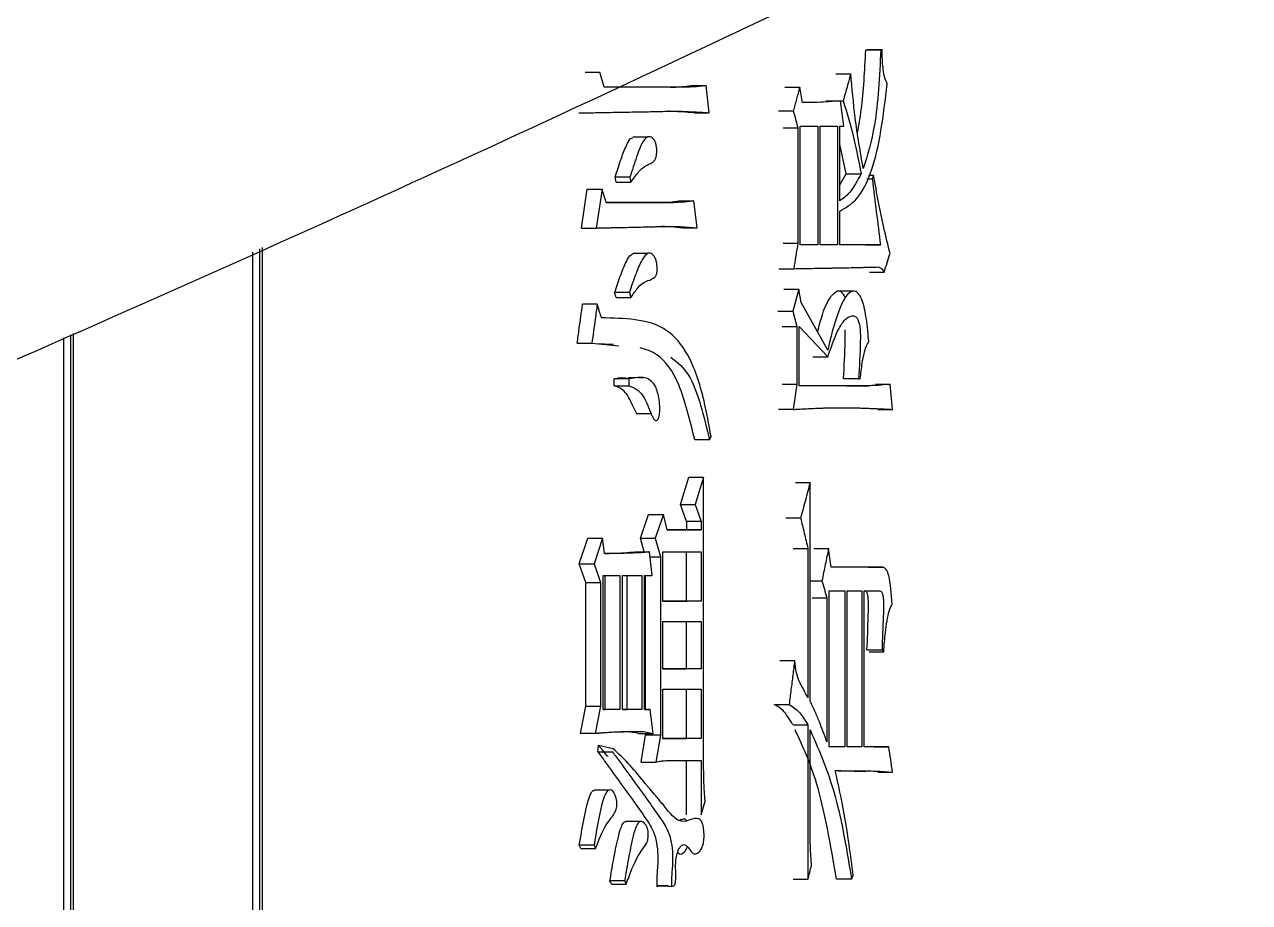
# Model space of a CAD drawing. Header units: millimetres. Extents: x 5659 to 7608, y 3628 to 5007.
# Drawn here: x 6548.05 to 6555.86, y 3850.74 to 3856.34 of the extents above; entities that cross this region are included whole.
import ezdxf

# ---------------------------------------------------------------- set-up
doc = ezdxf.new("R2010")
doc.units = ezdxf.units.MM

msp = doc.modelspace()

# ---------------------------------------------------------------- linework, layer by layer
at = {"color": 7, "linetype": 'Continuous', "lineweight": 25}
for p, q in [((6553.417, 3856.1792), (6553.5103, 3856.1792)), ((6553.5184, 3856.1792), (6553.4251, 3856.1792)), ((6553.5184, 3856.1792), (6553.5103, 3856.1792)), ((6551.624, 3856.0385), (6551.7178, 3856.0385)), ((6551.7449, 3855.9412), (6551.7178, 3856.0385)), ((6553.2244, 3856.0277), (6553.3182, 3856.0277)), ((6552.2623, 3855.9412), (6551.7449, 3855.9412)), ((6552.2623, 3855.9412), (6552.1678, 3855.9412)), ((6552.3012, 3855.952), (6552.3958, 3855.952)), ((6552.4147, 3855.7789), (6552.3958, 3855.952)), ((6552.8984, 3855.9412), (6552.993, 3855.9412)), ((6552.8573, 3855.7898), (6552.952, 3855.7898)), ((6553.1599, 3855.8547), (6553.2539, 3855.8547)), ((6551.5832, 3855.7789), (6551.6769, 3855.7789)), ((6552.32, 3855.7789), (6552.4147, 3855.7789)), ((6552.8867, 3855.6816), (6552.9813, 3855.6816)), ((6552.9813, 3855.6816), (6552.9813, 3854.946)), ((6552.9959, 3854.9352), (6552.9959, 3855.6924)), ((6552.9959, 3855.6924), (6553.1089, 3855.6924)), ((6553.1089, 3855.6924), (6553.1089, 3854.9352)), ((6553.1232, 3854.9352), (6553.1232, 3855.6924)), ((6553.1232, 3855.6924), (6553.2342, 3855.6924)), ((6553.2342, 3855.6924), (6553.2342, 3854.9352)), ((6553.2483, 3855.6924), (6553.2736, 3855.6924)), ((6553.2483, 3855.2165), (6553.2483, 3855.6924)), ((6552.0225, 3855.6235), (6551.9271, 3855.6235)), ((6553.2888, 3855.3896), (6553.2483, 3855.5782)), ((6551.9095, 3855.3679), (6551.8155, 3855.3679)), ((6551.8221, 3855.3354), (6551.8155, 3855.3679)), ((6551.8221, 3855.3354), (6551.9162, 3855.3354)), ((6551.9095, 3855.3679), (6551.9162, 3855.3354)), ((6553.2483, 3855.3183), (6553.2888, 3855.3896)), ((6553.2911, 3855.3896), (6553.3847, 3855.3896)), ((6553.4217, 3855.3571), (6553.456, 3855.3571)), ((6553.4642, 3855.3787), (6553.4329, 3855.3787)), ((6553.4642, 3855.3787), (6553.456, 3855.3571)), ((6551.6002, 3855.0433), (6551.6375, 3855.2921)), ((6551.6375, 3855.2921), (6551.7314, 3855.2921)), ((6551.7314, 3855.2921), (6551.694, 3855.0433)), ((6552.1883, 3855.2056), (6551.7585, 3855.2056)), ((6551.7585, 3855.2056), (6552.0939, 3855.2056)), ((6552.0939, 3855.2056), (6552.1883, 3855.2056)), ((6552.222, 3855.2164), (6552.3166, 3855.2164)), ((6552.3389, 3855.0434), (6552.3166, 3855.2164)), ((6553.2482, 3854.9352), (6553.2483, 3855.1516)), ((6551.6002, 3855.0433), (6551.694, 3855.0433)), ((6552.2443, 3855.0434), (6552.3389, 3855.0434)), ((6552.8867, 3854.946), (6552.9813, 3854.946)), ((6553.1089, 3854.9352), (6552.9959, 3854.9352)), ((6553.1089, 3854.9352), (6553.0145, 3854.9352)), ((6553.2342, 3854.9352), (6553.1232, 3854.9352)), ((6553.2342, 3854.9352), (6553.1401, 3854.9352)), ((6553.5076, 3854.9352), (6553.2482, 3854.9352)), ((6553.4142, 3854.9352), (6553.5076, 3854.9352)), ((6549.501, 3854.8901), (6549.5009, 3843.3073)), ((6549.5466, 3854.9113), (6549.5464, 3843.3073)), ((6549.5651, 3843.2573), (6549.5653, 3854.92)), ((6552.0227, 3854.8802), (6551.9274, 3854.8802)), ((6552.8603, 3854.7838), (6552.9549, 3854.7838)), ((6553.4386, 3854.7622), (6553.5318, 3854.7622)), ((6551.9062, 3854.6323), (6551.8121, 3854.6323)), ((6551.8221, 3854.5998), (6551.8121, 3854.6323)), ((6551.9062, 3854.6323), (6551.9161, 3854.5998)), ((6552.8926, 3854.654), (6552.9871, 3854.654)), ((6552.9871, 3854.654), (6552.949, 3854.5133)), ((6553.0017, 3854.5674), (6552.9871, 3854.654)), ((6553.3293, 3854.6394), (6553.2349, 3854.6394)), ((6551.7008, 3854.5565), (6551.607, 3854.5565)), ((6553.1718, 3854.2645), (6553.0017, 3854.5674)), ((6552.8544, 3854.5133), (6552.949, 3854.5133)), ((6552.949, 3854.5133), (6552.9754, 3854.416)), ((6552.9754, 3854.416), (6552.9754, 3854.0482)), ((6552.9901, 3854.416), (6553.1718, 3854.2213)), ((6552.9901, 3854.0374), (6552.9901, 3854.416)), ((6548.2945, 3854.3438), (6548.2944, 3843.2573)), ((6548.3394, 3854.3626), (6548.3393, 3843.2573)), ((6548.3595, 3843.3073), (6548.3596, 3854.371)), ((6551.5729, 3854.3077), (6551.6667, 3854.3077)), ((6551.8053, 3854.2999), (6551.573, 3854.3077)), ((6551.6667, 3854.3077), (6551.8382, 3854.2918)), ((6553.0776, 3854.2213), (6553.1718, 3854.2213)), ((6551.9028, 3854.0806), (6551.8088, 3854.0806)), ((6551.8088, 3854.0373), (6551.8088, 3854.0806)), ((6551.9498, 3854.0876), (6551.9014, 3854.0876)), ((6551.9028, 3854.0806), (6551.9028, 3854.0373)), ((6551.9967, 3854.0876), (6551.9673, 3854.0876)), ((6553.3682, 3854.0807), (6553.2745, 3854.0807)), ((6553.3682, 3854.0807), (6553.3792, 3854.0807)), ((6551.8088, 3854.0373), (6551.9028, 3854.0373)), ((6552.9754, 3854.0482), (6552.952, 3853.8859)), ((6553.4342, 3854.0374), (6552.9901, 3854.0374)), ((6553.2919, 3854.0374), (6553.3381, 3854.0374)), ((6553.3406, 3854.0374), (6553.4342, 3854.0374)), ((6553.4762, 3854.0482), (6553.5694, 3854.0482)), ((6553.5854, 3853.886), (6553.5694, 3854.0482)), ((6551.9498, 3853.8591), (6552.0451, 3853.8591)), ((6552.952, 3853.8859), (6552.8573, 3853.8859)), ((6553.4923, 3853.886), (6553.5854, 3853.886)), ((6552.4178, 3853.6912), (6552.3232, 3853.6912)), ((6552.2315, 3853.2801), (6552.2854, 3853.4532)), ((6552.2854, 3853.4532), (6552.38, 3853.4532)), ((6552.38, 3853.4532), (6552.3261, 3853.2801)), ((6552.38, 3851.6034), (6552.38, 3853.4532)), ((6552.9654, 3853.4208), (6553.0598, 3853.4208)), ((6553.0598, 3852.0254), (6553.0598, 3853.4208)), ((6551.977, 3853.0638), (6552.0291, 3853.2152)), ((6552.0291, 3853.2152), (6552.1235, 3853.2152)), ((6552.1235, 3853.2152), (6552.0712, 3853.0638)), ((6552.1462, 3853.1179), (6552.1235, 3853.2152)), ((6552.2315, 3853.2801), (6552.3261, 3853.2801)), ((6552.2696, 3853.172), (6552.2315, 3853.2801)), ((6552.3261, 3853.2801), (6552.3642, 3853.172)), ((6552.3642, 3853.172), (6552.2696, 3853.172)), ((6552.2696, 3853.172), (6552.2696, 3853.1179)), ((6552.3642, 3853.172), (6552.3642, 3853.1179)), ((6552.9042, 3853.1936), (6552.9988, 3853.1936)), ((6551.5866, 3852.9015), (6551.6409, 3853.0638)), ((6551.6409, 3853.0638), (6551.7347, 3853.0638)), ((6551.7347, 3853.0638), (6551.6803, 3852.9015)), ((6551.7483, 3852.9664), (6551.7347, 3853.0638)), ((6551.977, 3853.0638), (6552.0712, 3853.0638)), ((6552.0007, 3852.9772), (6551.977, 3853.0638)), ((6552.0712, 3853.0638), (6552.1039, 3852.9448)), ((6552.2696, 3853.1179), (6552.3642, 3853.1179)), ((6551.941, 3852.9772), (6552.0352, 3852.9772)), ((6552.0516, 3852.8258), (6552.0352, 3852.9772)), ((6552.1202, 3852.6635), (6552.1202, 3852.9772)), ((6552.1202, 3852.9772), (6552.3642, 3852.9772)), ((6552.2696, 3852.6635), (6552.2696, 3852.9772)), ((6552.3642, 3852.9772), (6552.3642, 3852.6635)), ((6552.9509, 3852.9989), (6553.0453, 3852.9989)), ((6553.0453, 3852.9989), (6553.0453, 3852.047)), ((6553.0833, 3852.9989), (6553.1775, 3852.9989)), ((6551.5866, 3852.9015), (6551.6803, 3852.9015)), ((6551.6273, 3852.7825), (6551.5866, 3852.9015)), ((6551.6803, 3852.9015), (6551.7211, 3852.7825)), ((6552.0387, 3852.9448), (6552.1039, 3852.9448)), ((6552.1039, 3852.9448), (6552.1039, 3851.809)), ((6551.7381, 3851.9712), (6551.7381, 3852.8258)), ((6551.7381, 3852.8258), (6551.846, 3852.8258)), ((6551.752, 3851.9712), (6551.752, 3852.8258)), ((6551.846, 3852.8258), (6551.846, 3851.9712)), ((6551.8627, 3851.9712), (6551.8627, 3852.8258)), ((6551.8627, 3852.8258), (6551.9857, 3852.8258)), ((6551.8916, 3851.9712), (6551.8916, 3852.8258)), ((6551.9857, 3852.8258), (6551.9857, 3851.9712)), ((6552.0022, 3852.8258), (6552.0516, 3852.8258)), ((6552.0022, 3851.9712), (6552.0022, 3852.8258)), ((6552.0096, 3851.9712), (6552.0096, 3852.8258)), ((6553.5237, 3852.8799), (6553.1945, 3852.8799)), ((6553.4304, 3852.8799), (6553.5237, 3852.8799)), ((6551.6273, 3852.7825), (6551.7211, 3852.7825)), ((6551.6273, 3851.9928), (6551.6273, 3852.7825)), ((6551.7211, 3852.7825), (6551.7211, 3851.9928)), ((6553.0598, 3852.7934), (6553.1347, 3852.7934)), ((6552.3642, 3852.6635), (6552.1202, 3852.6635)), ((6552.1202, 3852.6635), (6552.2696, 3852.6635)), ((6552.3642, 3852.6635), (6552.2696, 3852.6635)), ((6553.0719, 3852.6852), (6553.1661, 3852.6852)), ((6553.1661, 3852.6852), (6553.166, 3851.7657)), ((6553.1803, 3851.7333), (6553.1803, 3852.7285)), ((6553.1803, 3852.7285), (6553.2819, 3852.7285)), ((6553.2819, 3852.7285), (6553.2819, 3851.7333)), ((6553.2959, 3851.7333), (6553.2959, 3852.7285)), ((6553.2959, 3852.7285), (6553.3902, 3852.7285)), ((6553.3902, 3852.7285), (6553.3902, 3851.7333)), ((6553.4039, 3851.7333), (6553.404, 3852.7285)), ((6553.404, 3852.7285), (6553.5048, 3852.7285)), ((6553.4087, 3852.7285), (6553.5048, 3852.7285)), ((6552.1202, 3852.2308), (6552.1202, 3852.5337)), ((6552.1202, 3852.5337), (6552.3642, 3852.5337)), ((6552.2695, 3852.2309), (6552.2696, 3852.5337)), ((6552.3642, 3852.5337), (6552.3642, 3852.2309)), ((6553.5183, 3852.3499), (6553.425, 3852.3499)), ((6553.5183, 3852.3499), (6553.5291, 3852.3391)), ((6552.8661, 3852.2851), (6552.9608, 3852.2851)), ((6553.4358, 3852.3391), (6553.5291, 3852.3391)), ((6552.3642, 3852.2309), (6552.1202, 3852.2308)), ((6552.1202, 3852.2308), (6552.2695, 3852.2309)), ((6552.3642, 3852.2309), (6552.2695, 3852.2309)), ((6552.1202, 3851.7873), (6552.1202, 3852.101)), ((6552.1202, 3852.101), (6552.3642, 3852.101)), ((6552.2695, 3851.7873), (6552.2695, 3852.101)), ((6552.3642, 3852.101), (6552.3642, 3851.7873)), ((6551.5933, 3851.8198), (6551.6273, 3851.9928)), ((6551.6273, 3851.9928), (6551.7211, 3851.9928)), ((6551.7211, 3851.9928), (6551.6871, 3851.8198)), ((6551.846, 3851.9712), (6551.7381, 3851.9712)), ((6551.7381, 3851.9712), (6551.752, 3851.9712)), ((6551.846, 3851.9712), (6551.752, 3851.9712)), ((6551.9857, 3851.9712), (6551.8627, 3851.9712)), ((6551.8627, 3851.9712), (6551.8916, 3851.9712)), ((6551.9857, 3851.9712), (6551.8916, 3851.9712)), ((6552.0384, 3851.9712), (6552.0022, 3851.9712)), ((6552.0022, 3851.9712), (6552.0384, 3851.9712)), ((6552.0581, 3851.8198), (6552.0384, 3851.9712)), ((6552.8301, 3852.0036), (6552.9254, 3852.0036)), ((6551.6871, 3851.8198), (6551.5933, 3851.8198)), ((6551.9015, 3851.8306), (6551.9956, 3851.8306)), ((6551.9639, 3851.8198), (6552.0581, 3851.8198)), ((6551.9802, 3851.6359), (6552.0096, 3851.809)), ((6551.9956, 3851.8306), (6552.0581, 3851.8198)), ((6552.0096, 3851.809), (6552.0096, 3851.8198)), ((6552.1039, 3851.809), (6552.0096, 3851.809)), ((6552.1039, 3851.809), (6552.0745, 3851.6359)), ((6552.9508, 3851.8739), (6553.0453, 3851.8739)), ((6553.0453, 3851.8739), (6553.0453, 3850.8895)), ((6553.0598, 3851.1924), (6553.0598, 3851.8414)), ((6551.705, 3851.7008), (6551.7084, 3851.7441)), ((6551.7084, 3851.7441), (6551.8006, 3851.7224)), ((6552.3642, 3851.7873), (6552.1202, 3851.7873)), ((6552.1202, 3851.7873), (6552.2695, 3851.7873)), ((6552.3642, 3851.7873), (6552.2695, 3851.7873)), ((6553.2819, 3851.7333), (6553.1803, 3851.7333)), ((6553.2819, 3851.7333), (6553.1879, 3851.7333)), ((6553.3902, 3851.7333), (6553.2959, 3851.7333)), ((6553.3902, 3851.7333), (6553.2965, 3851.7333)), ((6553.5613, 3851.7333), (6553.4039, 3851.7333)), ((6553.4681, 3851.7333), (6553.5613, 3851.7333)), ((6552.2695, 3851.3006), (6552.2695, 3851.6467)), ((6552.3642, 3851.6467), (6552.3642, 3851.3006)), ((6551.9802, 3851.6359), (6552.0745, 3851.6359)), ((6553.4922, 3851.5711), (6553.5854, 3851.5711)), ((6551.7743, 3851.4573), (6551.6804, 3851.4573)), ((6552.3642, 3851.3006), (6552.3894, 3851.3871)), ((6551.9795, 3851.2579), (6551.8842, 3851.2579)), ((6551.5967, 3851.0842), (6551.5865, 3851.1058)), ((6551.6803, 3851.1058), (6551.6905, 3851.0842)), ((6551.5967, 3851.0842), (6551.6905, 3851.0842)), ((6551.876, 3850.8787), (6551.782, 3850.8787)), ((6552.9508, 3850.8895), (6553.0453, 3850.8895)), ((6553.3237, 3850.8895), (6553.2299, 3850.8895)), ((6553.3237, 3850.8895), (6553.3348, 3850.9112)), ((6551.7921, 3850.8571), (6551.8861, 3850.8571)), ((6552.1523, 3850.8462), (6552.0874, 3850.8462))]:
    msp.add_line(p, q, dxfattribs=at)
at = {"color": 7, "linetype": 'Continuous', "lineweight": 25, "flags": 128}
for points in [[(6553.1768, 3855.8547), (6553.2228, 3855.8547), (6553.2707, 3855.8547)], [(6553.2736, 3855.6924), (6553.2637, 3855.7736), (6553.2539, 3855.8547)], [(6551.8221, 3854.5998), (6551.8633, 3854.5998), (6551.8897, 3854.5998), (6551.9161, 3854.5998)], [(6552.8808, 3854.416), (6552.9277, 3854.416), (6552.9754, 3854.416)], [(6552.8808, 3854.0482), (6552.9277, 3854.0482), (6552.9754, 3854.0482)], [(6552.4178, 3853.6912), (6552.4225, 3853.702), (6552.4272, 3853.7127)], [(6553.1945, 3852.8799), (6553.186, 3852.9394), (6553.1775, 3852.9989)], [(6551.705, 3851.7008), (6551.7472, 3851.7008), (6551.7731, 3851.7008), (6551.7989, 3851.7008)], [(6551.6803, 3851.1058), (6551.6455, 3851.1058), (6551.616, 3851.1058), (6551.5865, 3851.1058)], [(6551.7921, 3850.8571), (6551.7895, 3850.8626), (6551.787, 3850.8681), (6551.7821, 3850.8787)], [(6551.876, 3850.8787), (6551.8786, 3850.8732), (6551.8823, 3850.8651), (6551.8861, 3850.8571)]]:
    msp.add_lwpolyline(points, dxfattribs=at)
at = {"color": 7, "linetype": 'Continuous', "lineweight": 25}
for points, knots in [([(6479.4188, 3839.9833), (6481.9791, 3840.0082), (6485.5595, 3840.043), (6490.8288, 3840.3217), (6495.2932, 3840.6571), (6500.6093, 3841.2227), (6506.1783, 3841.996), (6511.9917, 3843.0061), (6517.9629, 3844.2621), (6524.039, 3845.7728), (6530.1769, 3847.5435), (6536.3421, 3849.5777), (6542.5057, 3851.8771), (6548.6425, 3854.4424), (6554.7307, 3857.2727), (6560.7502, 3860.3665), (6566.6829, 3863.7212), (6572.512, 3867.3333), (6578.2218, 3871.1989), (6583.7974, 3875.313), (6589.2246, 3879.6702), (6594.4903, 3884.2644), (6599.5816, 3889.089), (6604.4865, 3894.1366), (6609.1934, 3899.3995), (6613.6912, 3904.8695), (6617.9694, 3910.5377), (6622.0181, 3916.395), (6625.8278, 3922.4316), (6629.3894, 3928.6375), (6632.6946, 3935.0021), (6635.7355, 3941.5147), (6638.5046, 3948.1639), (6640.995, 3954.9383), (6643.2004, 3961.826), (6645.1151, 3968.8148), (6646.7336, 3975.8924), (6648.0515, 3983.0461), (6649.0644, 3990.263), (6649.7688, 3997.5302), (6650.1616, 4004.8344), (6650.2405, 4012.1623), (6650.0035, 4019.5003), (6649.4494, 4026.835), (6648.5772, 4034.1527), (6647.3869, 4041.4397), (6645.8787, 4048.6823), (6644.0537, 4055.8669), (6641.9133, 4062.9798), (6639.4594, 4070.0073), (6636.6946, 4076.9359), (6633.6219, 4083.7522), (6630.2448, 4090.4429), (6626.5672, 4096.9947), (6622.5935, 4103.3947), (6618.3285, 4109.6301), (6613.7774, 4115.6881), (6608.9454, 4121.5564), (6603.8383, 4127.2229), (6598.4617, 4132.6754), (6593.015, 4137.723), (6587.5416, 4142.3752), (6582.0834, 4146.6447), (6576.4584, 4150.6871), (6570.677, 4154.4955), (6564.7496, 4158.0636), (6558.6871, 4161.3856), (6552.5013, 4164.4559), (6546.2047, 4167.2693), (6539.811, 4169.8213), (6533.3358, 4172.1074), (6526.7981, 4174.1236), (6520.2232, 4175.8662), (6513.6504, 4177.331), (6507.1565, 4178.5125), (6500.867, 4179.4096), (6495.3433, 4179.9931), (6490.4605, 4180.3607), (6485.6364, 4180.6004), (6479.662, 4180.7175), (6474.1452, 4180.6072), (6468.876, 4180.3354), (6464.4116, 4179.998), (6459.0955, 4179.433), (6453.5265, 4178.6595), (6447.7131, 4177.6495), (6441.7419, 4176.3935), (6435.6658, 4174.8828), (6429.5279, 4173.1121), (6423.3626, 4171.0779), (6417.1991, 4168.7785), (6411.0623, 4166.2132), (6404.9741, 4163.3829), (6398.9546, 4160.2891), (6393.0219, 4156.9344), (6387.1927, 4153.3223), (6381.483, 4149.4567), (6375.9074, 4145.3426), (6370.4801, 4140.9854), (6365.2145, 4136.3912), (6360.1231, 4131.5666), (6355.2183, 4126.519), (6350.5114, 4121.256), (6346.0136, 4115.7861), (6341.7354, 4110.1178), (6337.6867, 4104.2606), (6333.8771, 4098.224), (6330.3153, 4092.0181), (6327.0105, 4085.6533), (6323.9678, 4079.1414), (6321.2058, 4072.4899), (6318.8688, 4066.2079), (6317.5903, 4062.1027), (6317.027, 4060.2943)], [0, 0, 0, 0, 0.010207, 0.014274, 0.021037, 0.028056, 0.035587, 0.043451, 0.051578, 0.059911, 0.06841, 0.077044, 0.085791, 0.094634, 0.103558, 0.112554, 0.121612, 0.130726, 0.13989, 0.149098, 0.158347, 0.167633, 0.176954, 0.186306, 0.195688, 0.205098, 0.214535, 0.223996, 0.233481, 0.242989, 0.252518, 0.262068, 0.271639, 0.281229, 0.290838, 0.300466, 0.310113, 0.319778, 0.329461, 0.339162, 0.348881, 0.358618, 0.368373, 0.378146, 0.387938, 0.397748, 0.407578, 0.417427, 0.427296, 0.437185, 0.447097, 0.457031, 0.466988, 0.47697, 0.486979, 0.497016, 0.507082, 0.517181, 0.527315, 0.537488, 0.547704, 0.556915, 0.566123, 0.575327, 0.584526, 0.593719, 0.602905, 0.612082, 0.621247, 0.630396, 0.639524, 0.64862, 0.657668, 0.666638, 0.675463, 0.683979, 0.691963, 0.697606, 0.703501, 0.71122, 0.721427, 0.725494, 0.732257, 0.739276, 0.746807, 0.754671, 0.762798, 0.771131, 0.77963, 0.788264, 0.797011, 0.805853, 0.814778, 0.823774, 0.832832, 0.841946, 0.85111, 0.860318, 0.869567, 0.878853, 0.888174, 0.897526, 0.906908, 0.916318, 0.925755, 0.935216, 0.944701, 0.954208, 0.963738, 0.973288, 0.982858, 0.992449, 1, 1, 1, 1]), ([(6553.3622, 3855.6519), (6553.3707, 3855.6997), (6553.399, 3855.8591), (6553.4079, 3856.0474), (6553.4142, 3856.1792)], [0, 0, 0, 0, 0.299589, 1, 1, 1, 1]), ([(6553.5103, 3856.1792), (6553.5018, 3856.0096), (6553.4868, 3855.712), (6553.4251, 3855.5092), (6553.3985, 3855.422)], [0, 0, 0, 0, 0.5699995, 1, 1, 1, 1]), ([(6553.5507, 3855.9629), (6553.5441, 3855.9788), (6553.5332, 3856.0055), (6553.5244, 3856.0655), (6553.5198, 3856.121), (6553.5189, 3856.1598), (6553.5184, 3856.1792)], [0, 0, 0, 0, 0.327601, 0.548377, 0.773257, 1, 1, 1, 1]), ([(6553.3182, 3856.0277), (6553.3116, 3856.0034), (6553.3004, 3855.9624), (6553.2845, 3855.9048), (6553.2753, 3855.8714), (6553.2707, 3855.8547)], [0, 0, 0, 0, 0.420833, 0.71041, 1, 1, 1, 1]), ([(6553.3985, 3855.422), (6553.3799, 3855.5286), (6553.3465, 3855.7196), (6553.3269, 3855.9333), (6553.3182, 3856.0277)], [0, 0, 0, 0, 0.5581675, 1, 1, 1, 1]), ([(6552.1678, 3855.9412), (6552.1912, 3855.9419), (6552.2253, 3855.943), (6552.2696, 3855.9478), (6552.2907, 3855.9506), (6552.3012, 3855.952)], [0, 0, 0, 0, 0.523499, 0.761739, 1, 1, 1, 1]), ([(6552.3958, 3855.952), (6552.3843, 3855.9505), (6552.3612, 3855.9474), (6552.3168, 3855.9429), (6552.2837, 3855.9418), (6552.2623, 3855.9412)], [0, 0, 0, 0, 0.2614203, 0.5228455, 1, 1, 1, 1]), ([(6552.993, 3855.9412), (6552.9862, 3855.916), (6552.9726, 3855.8655), (6552.9588, 3855.815), (6552.952, 3855.7898)], [0, 0, 0, 0, 0.499999, 1, 1, 1, 1]), ([(6553.0105, 3855.8439), (6553.0076, 3855.8601), (6553.0018, 3855.8925), (6552.9959, 3855.925), (6552.993, 3855.9412)], [0, 0, 0, 0, 0.4999992, 1, 1, 1, 1]), ([(6553.2483, 3855.1516), (6553.285, 3855.1715), (6553.3591, 3855.2117), (6553.4536, 3855.3852), (6553.5157, 3855.6611), (6553.5389, 3855.8616), (6553.5507, 3855.9629)], [0, 0, 0, 0, 0.271409, 0.54611, 0.770558, 1, 1, 1, 1]), ([(6551.6769, 3855.7789), (6551.6952, 3855.7793), (6551.7318, 3855.78), (6551.7862, 3855.781), (6551.8404, 3855.782), (6551.8942, 3855.783), (6551.9656, 3855.7843), (6552.0364, 3855.7856), (6552.1066, 3855.7872), (6552.1502, 3855.7882), (6552.1806, 3855.7888), (6552.2023, 3855.7893), (6552.2152, 3855.7896), (6552.2238, 3855.7897)], [0, 0, 0, 0, 0.097575, 0.19515, 0.292725, 0.390299, 0.487874, 0.683024, 0.780599, 0.878174, 0.926961, 0.951355, 1, 1, 1, 1]), ([(6552.32, 3855.7789), (6552.2937, 3855.7804), (6552.249, 3855.783), (6552.1941, 3855.7861), (6552.1655, 3855.7877), (6552.1556, 3855.7883)], [0, 0, 0, 0, 0.484055, 0.821174, 1, 1, 1, 1]), ([(6552.2238, 3855.7897), (6552.2506, 3855.7882), (6552.2961, 3855.7857), (6552.3596, 3855.7821), (6552.3964, 3855.78), (6552.4147, 3855.7789)], [0, 0, 0, 0, 0.417352, 0.7086751, 1, 1, 1, 1]), ([(6552.952, 3855.7898), (6552.9569, 3855.7717), (6552.9667, 3855.7357), (6552.9764, 3855.6996), (6552.9813, 3855.6816)], [0, 0, 0, 0, 0.500001, 1, 1, 1, 1]), ([(6553.2539, 3855.8547), (6553.2053, 3855.8503), (6553.1558, 3855.8459), (6553.1044, 3855.8449), (6553.1004, 3855.8449), (6553.0964, 3855.8448), (6553.0924, 3855.8447), (6553.0893, 3855.8447), (6553.0853, 3855.8446), (6553.0813, 3855.8445), (6553.0773, 3855.8445), (6553.0743, 3855.8444), (6553.0702, 3855.8444), (6553.0662, 3855.8443), (6553.0622, 3855.8443), (6553.0581, 3855.8443), (6553.0541, 3855.8442), (6553.05, 3855.8442), (6553.047, 3855.8441), (6553.043, 3855.8441), (6553.0394, 3855.8441), (6553.0364, 3855.8441), (6553.0344, 3855.844), (6553.0323, 3855.844), (6553.0303, 3855.844), (6553.0288, 3855.844), (6553.0268, 3855.844), (6553.0247, 3855.844), (6553.0227, 3855.8439), (6553.0212, 3855.8439), (6553.0191, 3855.8439), (6553.0171, 3855.8439), (6553.0151, 3855.8439), (6553.0131, 3855.8439), (6553.0115, 3855.8439), (6553.0105, 3855.8439)], [0, 0, 0, 0, 0.606141, 0.618449, 0.630757, 0.655373, 0.667681, 0.679989, 0.692297, 0.716913, 0.729221, 0.741529, 0.753837, 0.778453, 0.790761, 0.803069, 0.827685, 0.839993, 0.852301, 0.864609, 0.889225, 0.895379, 0.901533, 0.913842, 0.919996, 0.92615, 0.932304, 0.944612, 0.950766, 0.95692, 0.963074, 0.975382, 0.981536, 0.98769, 1, 1, 1, 1]), ([(6553.2707, 3855.8547), (6553.2945, 3855.7759), (6553.3373, 3855.6344), (6553.3702, 3855.4648), (6553.3847, 3855.3896)], [0, 0, 0, 0, 0.556475, 1, 1, 1, 1]), ([(6551.8155, 3855.3679), (6551.8277, 3855.4069), (6551.8504, 3855.4787), (6551.8822, 3855.5618), (6551.9078, 3855.6152), (6551.9228, 3855.6182), (6551.9279, 3855.6192)], [0, 0, 0, 0, 0.373661, 0.687342, 0.895002, 1, 1, 1, 1]), ([(6551.9162, 3855.3354), (6551.9323, 3855.3587), (6551.962, 3855.4014), (6552.0081, 3855.4435), (6552.0448, 3855.4534), (6552.069, 3855.4732), (6552.0778, 3855.4965), (6552.0806, 3855.5145), (6552.0813, 3855.5374), (6552.0794, 3855.5628), (6552.0746, 3855.5858), (6552.0654, 3855.606), (6552.0488, 3855.6225), (6552.0247, 3855.6298), (6551.9876, 3855.5971), (6551.9509, 3855.4961), (6551.9235, 3855.4112), (6551.9095, 3855.3679)], [0, 0, 0, 0, 0.1332879, 0.244453, 0.3554057, 0.4113373, 0.4265667, 0.441924, 0.4602398, 0.4832328, 0.5062844, 0.5267635, 0.567645, 0.6361532, 0.7048683, 0.8490662, 1, 1, 1, 1]), ([(6553.3847, 3855.3896), (6553.3606, 3855.3448), (6553.3176, 3855.2651), (6553.2694, 3855.2313), (6553.2483, 3855.2165)], [0, 0, 0, 0, 0.561781, 1, 1, 1, 1]), ([(6553.456, 3855.3571), (6553.4646, 3855.2868), (6553.4819, 3855.1462), (6553.499, 3855.0055), (6553.5076, 3854.9352)], [0, 0, 0, 0, 0.5, 1, 1, 1, 1]), ([(6553.5694, 3854.8811), (6553.556, 3854.9352), (6553.5302, 3855.0398), (6553.4955, 3855.2075), (6553.4746, 3855.3216), (6553.4642, 3855.3787)], [0, 0, 0, 0, 0.347854, 0.67337, 1, 1, 1, 1]), ([(6551.7585, 3855.2056), (6551.7546, 3855.2179), (6551.7481, 3855.2385), (6551.7391, 3855.2674), (6551.7339, 3855.2839), (6551.7314, 3855.2921)], [0, 0, 0, 0, 0.428366, 0.714182, 1, 1, 1, 1]), ([(6552.0939, 3855.2056), (6552.1054, 3855.2059), (6552.1284, 3855.2065), (6552.1712, 3855.2094), (6552.2023, 3855.2137), (6552.222, 3855.2164)], [0, 0, 0, 0, 0.267376, 0.53476, 1, 1, 1, 1]), ([(6552.3166, 3855.2164), (6552.3053, 3855.2148), (6552.2826, 3855.2115), (6552.2399, 3855.2072), (6552.2084, 3855.2062), (6552.1883, 3855.2056)], [0, 0, 0, 0, 0.267045, 0.534097, 1, 1, 1, 1]), ([(6551.694, 3855.0433), (6551.7027, 3855.0435), (6551.7202, 3855.0439), (6551.7464, 3855.0445), (6551.7725, 3855.0451), (6551.8072, 3855.0459), (6551.8504, 3855.0468), (6551.9019, 3855.0479), (6551.9532, 3855.0491), (6552.0042, 3855.0503), (6552.0465, 3855.0513), (6552.085, 3855.0523), (6552.1132, 3855.053), (6552.1395, 3855.0537), (6552.1526, 3855.054), (6552.1592, 3855.0542)], [0, 0, 0, 0, 0.055103, 0.110206, 0.165309, 0.220412, 0.330617, 0.440823, 0.551029, 0.661235, 0.771441, 0.826543, 0.913271, 0.956635, 1, 1, 1, 1]), ([(6552.2443, 3855.0434), (6552.22, 3855.0457), (6552.1782, 3855.0498), (6552.1339, 3855.0525), (6552.114, 3855.0529), (6552.1118, 3855.053)], [0, 0, 0, 0, 0.55266, 0.951825, 1, 1, 1, 1]), ([(6552.1592, 3855.0542), (6552.1839, 3855.0536), (6552.2264, 3855.0527), (6552.2862, 3855.0487), (6552.3213, 3855.0451), (6552.3389, 3855.0434)], [0, 0, 0, 0, 0.408529, 0.704251, 1, 1, 1, 1]), ([(6552.9813, 3854.946), (6552.9769, 3854.919), (6552.9681, 3854.8649), (6552.9593, 3854.8108), (6552.9549, 3854.7838)], [0, 0, 0, 0, 0.5, 1, 1, 1, 1]), ([(6551.8121, 3854.6323), (6551.8239, 3854.6678), (6551.8476, 3854.7389), (6551.882, 3854.8233), (6551.9101, 3854.8717), (6551.9247, 3854.8764), (6551.9281, 3854.8775)], [0, 0, 0, 0, 0.3465962, 0.6953672, 0.9290108, 1, 1, 1, 1]), ([(6551.9161, 3854.5998), (6551.9311, 3854.6224), (6551.9613, 3854.6679), (6552.0102, 3854.709), (6552.0475, 3854.7118), (6552.0701, 3854.7315), (6552.0779, 3854.7431), (6552.0823, 3854.7589), (6552.0839, 3854.7748), (6552.0837, 3854.7958), (6552.0807, 3854.82), (6552.0741, 3854.8455), (6552.0602, 3854.8705), (6552.0395, 3854.8874), (6552.0106, 3854.8773), (6551.9775, 3854.8284), (6551.9426, 3854.7403), (6551.9183, 3854.6697), (6551.9062, 3854.6323), (6551.9062, 3854.6323)], [0, 0, 0, 0, 0.122963, 0.247031, 0.370505, 0.395962, 0.421667, 0.433716, 0.445798, 0.461982, 0.485013, 0.50855, 0.540716, 0.603687, 0.664288, 0.751122, 0.871606, 0.999878, 1, 1, 1, 1]), ([(6553.5318, 3854.7622), (6553.5381, 3854.782), (6553.5507, 3854.8217), (6553.5632, 3854.8613), (6553.5694, 3854.8811)], [0, 0, 0, 0, 0.499999, 1, 1, 1, 1]), ([(6552.9549, 3854.7838), (6552.9742, 3854.7841), (6553.0128, 3854.7849), (6553.0701, 3854.786), (6553.127, 3854.787), (6553.174, 3854.7878), (6553.2207, 3854.7886), (6553.2672, 3854.7895), (6553.3224, 3854.7906), (6553.3681, 3854.7917), (6553.4099, 3854.7927), (6553.4408, 3854.7935), (6553.4697, 3854.7941), (6553.4841, 3854.7945), (6553.4913, 3854.7946)], [0, 0, 0, 0, 0.104023, 0.208045, 0.312068, 0.416091, 0.468102, 0.572125, 0.676148, 0.78017, 0.832182, 0.916091, 0.958045, 1, 1, 1, 1]), ([(6553.4913, 3854.7946), (6553.4992, 3854.793), (6553.5132, 3854.7902), (6553.5261, 3854.7708), (6553.5318, 3854.7622)], [0, 0, 0, 0, 0.557581, 1, 1, 1, 1]), ([(6553.1073, 3854.3794), (6553.1169, 3854.4179), (6553.1453, 3854.532), (6553.198, 3854.6274), (6553.2522, 3854.6531), (6553.2739, 3854.6142), (6553.2827, 3854.5985)], [0, 0, 0, 0, 0.215613, 0.638466, 0.853974, 1, 1, 1, 1]), ([(6553.4342, 3854.3186), (6553.4295, 3854.3676), (6553.4204, 3854.4638), (6553.3942, 3854.5919), (6553.3521, 3854.6491), (6553.2941, 3854.6316), (6553.2285, 3854.5005), (6553.1909, 3854.3442), (6553.1718, 3854.2645)], [0, 0, 0, 0, 0.1273113, 0.25064, 0.3763468, 0.5011022, 0.7458194, 1, 1, 1, 1]), ([(6551.573, 3854.3077), (6551.5772, 3854.3391), (6551.5851, 3854.3962), (6551.5964, 3854.4791), (6551.6035, 3854.5307), (6551.607, 3854.5565)], [0, 0, 0, 0, 0.377799, 0.688899, 1, 1, 1, 1]), ([(6551.7008, 3854.5565), (6551.6965, 3854.5252), (6551.6887, 3854.4681), (6551.6773, 3854.3851), (6551.6702, 3854.3335), (6551.6667, 3854.3077)], [0, 0, 0, 0, 0.377734, 0.688867, 1, 1, 1, 1]), ([(6551.728, 3854.47), (6551.724, 3854.4825), (6551.7176, 3854.5031), (6551.7085, 3854.532), (6551.7033, 3854.5484), (6551.7008, 3854.5565)], [0, 0, 0, 0, 0.4325048, 0.7162517, 1, 1, 1, 1]), ([(6552.4272, 3853.7127), (6552.4132, 3853.7904), (6552.3768, 3853.9924), (6552.285, 3854.2563), (6552.1297, 3854.4221), (6551.9425, 3854.4652), (6551.7998, 3854.4684), (6551.728, 3854.4699)], [0, 0, 0, 0, 0.112639, 0.292888, 0.474955, 0.735645, 1, 1, 1, 1]), ([(6553.1718, 3854.2213), (6553.1921, 3854.2795), (6553.2282, 3854.383), (6553.2859, 3854.4735), (6553.3279, 3854.4857), (6553.3541, 3854.4785), (6553.3667, 3854.4558), (6553.3749, 3854.4274), (6553.3803, 3854.3817), (6553.3793, 3854.2623), (6553.373, 3854.1601), (6553.3682, 3854.0807)], [0, 0, 0, 0, 0.23749, 0.42213, 0.564767, 0.621672, 0.660735, 0.693272, 0.725999, 0.787152, 1, 1, 1, 1]), ([(6553.2722, 3854.0807), (6553.2769, 3854.161), (6553.2825, 3854.2575), (6553.2845, 3854.3646), (6553.2826, 3854.387), (6553.282, 3854.3934)], [0, 0, 0, 0, 0.779722, 0.936775, 1, 1, 1, 1]), ([(6553.3792, 3854.0807), (6553.3831, 3854.1151), (6553.3895, 3854.1715), (6553.4026, 3854.2415), (6553.4167, 3854.2905), (6553.4284, 3854.3093), (6553.4342, 3854.3186)], [0, 0, 0, 0, 0.348649, 0.570981, 0.788219, 1, 1, 1, 1]), ([(6552.3232, 3853.6912), (6552.2923, 3853.8189), (6552.2317, 3854.0701), (6552.0993, 3854.2425), (6552.0114, 3854.2683), (6551.9741, 3854.2793)], [0, 0, 0, 0, 0.372916, 0.733547, 1, 1, 1, 1]), ([(6552.1699, 3854.2194), (6552.2133, 3854.1861), (6552.3172, 3854.1065), (6552.3809, 3853.8439), (6552.4178, 3853.6912)], [0, 0, 0, 0, 0.418252, 1, 1, 1, 1]), ([(6551.8088, 3854.0806), (6551.8267, 3854.0851), (6551.8578, 3854.093), (6551.8886, 3854.0853), (6551.9018, 3854.082)], [0, 0, 0, 0, 0.573402, 1, 1, 1, 1]), ([(6551.9028, 3854.0373), (6551.9206, 3854.0306), (6551.9562, 3854.0172), (6552.0094, 3853.9579), (6552.039, 3853.867), (6552.0622, 3853.822), (6552.0731, 3853.8126), (6552.0833, 3853.8157), (6552.0915, 3853.8273), (6552.0966, 3853.8441), (6552.0996, 3853.8662), (6552.1003, 3853.9017), (6552.0967, 3853.9484), (6552.0869, 3853.9966), (6552.0699, 3854.0405), (6552.0283, 3854.0902), (6551.9699, 3854.0926), (6551.9222, 3854.084), (6551.9028, 3854.0806)], [0, 0, 0, 0, 0.115518, 0.231634, 0.360314, 0.38877, 0.411137, 0.433609, 0.45467, 0.468652, 0.482629, 0.505933, 0.545458, 0.585905, 0.62732, 0.690876, 0.874624, 1, 1, 1, 1]), ([(6551.9509, 3853.8613), (6551.9457, 3853.8727), (6551.9238, 3853.9205), (6551.8804, 3854.0122), (6551.834, 3854.0285), (6551.8088, 3854.0373)], [0, 0, 0, 0, 0.12447, 0.525331, 1, 1, 1, 1]), ([(6553.5694, 3854.0482), (6553.5503, 3854.0454), (6553.5184, 3854.0406), (6553.4732, 3854.0382), (6553.4472, 3854.0376), (6553.4342, 3854.0374)], [0, 0, 0, 0, 0.427543, 0.713753, 1, 1, 1, 1]), ([(6552.952, 3853.8859), (6552.9556, 3853.8861), (6552.9629, 3853.8865), (6552.9738, 3853.8871), (6552.9884, 3853.8879), (6553.0065, 3853.8889), (6553.0282, 3853.8901), (6553.0499, 3853.8912), (6553.0715, 3853.8922), (6553.093, 3853.8932), (6553.1144, 3853.8941), (6553.1322, 3853.8948), (6553.15, 3853.8954), (6553.1678, 3853.8959), (6553.189, 3853.8965), (6553.2066, 3853.8968), (6553.2207, 3853.897), (6553.2312, 3853.8971), (6553.2417, 3853.8971), (6553.2522, 3853.8972), (6553.261, 3853.8972), (6553.2679, 3853.8971), (6553.2732, 3853.8971), (6553.2784, 3853.8971), (6553.2836, 3853.8971), (6553.288, 3853.897), (6553.2914, 3853.897), (6553.2949, 3853.897), (6553.2993, 3853.8969), (6553.3045, 3853.8968), (6553.3097, 3853.8968), (6553.3149, 3853.8967), (6553.3201, 3853.8966), (6553.3253, 3853.8965), (6553.3322, 3853.8964), (6553.3408, 3853.8962), (6553.3511, 3853.896), (6553.3615, 3853.8957), (6553.3718, 3853.8954), (6553.3821, 3853.8951), (6553.3923, 3853.8948), (6553.406, 3853.8943), (6553.4231, 3853.8937), (6553.4435, 3853.8929), (6553.4638, 3853.892), (6553.4841, 3853.8911), (6553.5009, 3853.8903), (6553.5143, 3853.8896), (6553.5244, 3853.8891), (6553.5344, 3853.8886), (6553.5445, 3853.8881), (6553.5545, 3853.8876), (6553.5646, 3853.887), (6553.575, 3853.8865), (6553.5819, 3853.8861), (6553.5854, 3853.886)], [0, 0, 0, 0, 0.016501, 0.033002, 0.049503, 0.082504, 0.115506, 0.148508, 0.18151, 0.214512, 0.247513, 0.280515, 0.297016, 0.330018, 0.36302, 0.396021, 0.412522, 0.429023, 0.445524, 0.462025, 0.478526, 0.486776, 0.495027, 0.503277, 0.511528, 0.519778, 0.523903, 0.528029, 0.536279, 0.54453, 0.55278, 0.56103, 0.569281, 0.577531, 0.585782, 0.602283, 0.618784, 0.635284, 0.651785, 0.668286, 0.684787, 0.701288, 0.73429, 0.767292, 0.800293, 0.833295, 0.866297, 0.882798, 0.899299, 0.9158, 0.932301, 0.948801, 0.965302, 0.982651, 1, 1, 1, 1]), ([(6553.0598, 3853.4208), (6553.0497, 3853.3829), (6553.0294, 3853.3072), (6553.009, 3853.2315), (6552.9988, 3853.1936)], [0, 0, 0, 0, 0.5, 1, 1, 1, 1]), ([(6552.9988, 3853.1936), (6553.0066, 3853.1612), (6553.0221, 3853.0963), (6553.0376, 3853.0314), (6553.0453, 3852.9989)], [0, 0, 0, 0, 0.500001, 1, 1, 1, 1]), ([(6552.3642, 3853.1179), (6552.3324, 3853.1179), (6552.2604, 3853.1179), (6552.1871, 3853.1179), (6552.1462, 3853.1179)], [0, 0, 0, 0, 0.44202, 1, 1, 1, 1]), ([(6552.1462, 3853.1179), (6552.1471, 3853.1179), (6552.1887, 3853.1179), (6552.2295, 3853.1179), (6552.2696, 3853.1179)], [0, 0, 0, 0, 0.020471, 1, 1, 1, 1]), ([(6552.0352, 3852.9772), (6552.0336, 3852.9771), (6552.0291, 3852.9767), (6552.0214, 3852.9759), (6552.0123, 3852.975), (6552.0046, 3852.9743), (6551.9985, 3852.9737), (6551.9939, 3852.9734), (6551.9893, 3852.973), (6551.9847, 3852.9727), (6551.9801, 3852.9723), (6551.9755, 3852.972), (6551.9709, 3852.9717), (6551.9616, 3852.9712), (6551.9293, 3852.9695), (6551.8922, 3852.9681), (6551.8595, 3852.9676), (6551.8502, 3852.9674), (6551.8455, 3852.9673), (6551.8409, 3852.9673), (6551.8362, 3852.9672), (6551.8315, 3852.9671), (6551.8268, 3852.9671), (6551.8221, 3852.967), (6551.8175, 3852.967), (6551.8128, 3852.9669), (6551.8081, 3852.9669), (6551.8034, 3852.9668), (6551.7987, 3852.9668), (6551.794, 3852.9667), (6551.7901, 3852.9667), (6551.7869, 3852.9667), (6551.7846, 3852.9667), (6551.7822, 3852.9666), (6551.7799, 3852.9666), (6551.7775, 3852.9666), (6551.7752, 3852.9666), (6551.7728, 3852.9666), (6551.7705, 3852.9666), (6551.7681, 3852.9665), (6551.7658, 3852.9665), (6551.7634, 3852.9665), (6551.7611, 3852.9665), (6551.7587, 3852.9665), (6551.7563, 3852.9665), (6551.754, 3852.9664), (6551.7513, 3852.9664), (6551.7494, 3852.9664), (6551.7483, 3852.9664)], [0, 0, 0, 0, 0.016204, 0.048613, 0.081022, 0.11343, 0.129634, 0.145839, 0.162043, 0.178247, 0.194452, 0.210656, 0.22686, 0.243065, 0.307882, 0.567153, 0.631971, 0.648175, 0.664379, 0.680584, 0.696788, 0.712992, 0.729197, 0.745401, 0.761605, 0.777809, 0.794014, 0.810218, 0.826422, 0.842627, 0.858831, 0.866933, 0.875035, 0.883137, 0.89124, 0.899342, 0.907444, 0.915546, 0.923648, 0.93175, 0.939853, 0.947955, 0.956057, 0.964159, 0.972261, 0.980363, 0.988466, 1, 1, 1, 1]), ([(6551.7489, 3852.9674), (6551.7674, 3852.9676), (6551.832, 3852.9685), (6551.8956, 3852.9736), (6551.941, 3852.9772)], [0, 0, 0, 0, 0.286199, 1, 1, 1, 1]), ([(6553.1775, 3852.9989), (6553.1703, 3852.9647), (6553.1561, 3852.8962), (6553.1418, 3852.8276), (6553.1347, 3852.7934)], [0, 0, 0, 0, 0.499999, 1, 1, 1, 1]), ([(6553.5827, 3852.642), (6553.5781, 3852.71), (6553.5717, 3852.8034), (6553.5441, 3852.8723), (6553.5305, 3852.8774), (6553.5237, 3852.8799)], [0, 0, 0, 0, 0.57516, 0.790026, 1, 1, 1, 1]), ([(6553.1347, 3852.7934), (6553.1399, 3852.7754), (6553.1504, 3852.7393), (6553.1608, 3852.7032), (6553.1661, 3852.6852)], [0, 0, 0, 0, 0.500002, 1, 1, 1, 1]), ([(6553.4222, 3852.3499), (6553.4253, 3852.4224), (6553.4291, 3852.513), (6553.4317, 3852.6215), (6553.4321, 3852.6683), (6553.4277, 3852.701), (6553.4224, 3852.7197), (6553.4156, 3852.7271), (6553.411, 3852.7281), (6553.4087, 3852.7286)], [0, 0, 0, 0, 0.5086791, 0.6355929, 0.7626286, 0.8246529, 0.8841163, 0.9426063, 1, 1, 1, 1]), ([(6553.5048, 3852.7286), (6553.5089, 3852.7278), (6553.5155, 3852.7266), (6553.5229, 3852.7059), (6553.5304, 3852.6557), (6553.5245, 3852.5296), (6553.5208, 3852.4213), (6553.5183, 3852.3499)], [0, 0, 0, 0, 0.100649, 0.162017, 0.226226, 0.489486, 1, 1, 1, 1]), ([(6553.5291, 3852.3391), (6553.5322, 3852.3812), (6553.5373, 3852.4501), (6553.5496, 3852.5379), (6553.5634, 3852.604), (6553.5763, 3852.6294), (6553.5827, 3852.642)], [0, 0, 0, 0, 0.348454, 0.571203, 0.789125, 1, 1, 1, 1]), ([(6552.9607, 3852.285), (6552.9569, 3852.2539), (6552.949, 3852.1915), (6552.9373, 3852.0977), (6552.9294, 3852.035), (6552.9254, 3852.0037)], [0, 0, 0, 0, 0.331265, 0.665632, 1, 1, 1, 1]), ([(6553.0453, 3852.047), (6553.0343, 3852.068), (6553.0161, 3852.1026), (6552.9905, 3852.1492), (6552.9695, 3852.202), (6552.9637, 3852.257), (6552.9608, 3852.285)], [0, 0, 0, 0, 0.334928, 0.552034, 0.77193, 1, 1, 1, 1]), ([(6552.9498, 3851.8739), (6552.9285, 3851.909), (6552.8906, 3851.9715), (6552.8485, 3851.9938), (6552.8301, 3852.0036)], [0, 0, 0, 0, 0.562835, 1, 1, 1, 1]), ([(6552.9254, 3852.0036), (6552.9488, 3851.9896), (6552.9908, 3851.9645), (6553.0286, 3851.9017), (6553.0453, 3851.8739)], [0, 0, 0, 0, 0.556867, 1, 1, 1, 1]), ([(6553.166, 3851.7657), (6553.1505, 3851.8089), (6553.126, 3851.8773), (6553.0899, 3851.9615), (6553.0699, 3852.0041), (6553.0598, 3852.0254)], [0, 0, 0, 0, 0.460317, 0.729933, 1, 1, 1, 1]), ([(6551.6871, 3851.8198), (6551.6888, 3851.8199), (6551.6912, 3851.8201), (6551.6954, 3851.8205), (6551.6995, 3851.8209), (6551.7045, 3851.8213), (6551.7095, 3851.8217), (6551.7144, 3851.8222), (6551.7194, 3851.8226), (6551.726, 3851.8231), (6551.7343, 3851.8238), (6551.7442, 3851.8246), (6551.754, 3851.8254), (6551.7738, 3851.8269), (6551.7968, 3851.8283), (6551.8197, 3851.8294), (6551.8312, 3851.8298), (6551.8393, 3851.83), (6551.8475, 3851.8303), (6551.8573, 3851.8305), (6551.8671, 3851.8307), (6551.8768, 3851.8309), (6551.8866, 3851.831), (6551.8964, 3851.8311), (6551.9061, 3851.8311), (6551.9158, 3851.8311), (6551.9239, 3851.8311), (6551.9304, 3851.8311), (6551.9352, 3851.8311), (6551.9401, 3851.8311), (6551.9449, 3851.831), (6551.9498, 3851.831), (6551.9546, 3851.831), (6551.9595, 3851.8309), (6551.9643, 3851.8309), (6551.9691, 3851.8309), (6551.974, 3851.8308), (6551.978, 3851.8308), (6551.9812, 3851.8307), (6551.9836, 3851.8307), (6551.986, 3851.8307), (6551.9885, 3851.8307), (6551.9905, 3851.8306), (6551.9929, 3851.8306), (6551.9944, 3851.8306), (6551.9956, 3851.8306)], [0, 0, 0, 0, 0.015876, 0.023814, 0.03969, 0.055566, 0.071442, 0.087319, 0.103195, 0.119071, 0.150823, 0.182575, 0.214327, 0.246079, 0.373089, 0.436594, 0.468346, 0.484222, 0.515974, 0.547726, 0.579478, 0.611231, 0.642983, 0.674735, 0.706487, 0.738239, 0.769992, 0.785868, 0.801744, 0.81762, 0.833496, 0.849372, 0.865248, 0.881124, 0.897, 0.912877, 0.928753, 0.944629, 0.952567, 0.960505, 0.968443, 0.976381, 0.984319, 0.988288, 1, 1, 1, 1]), ([(6551.7876, 3851.8277), (6551.8136, 3851.8288), (6551.8507, 3851.8304), (6551.9, 3851.8306), (6551.908, 3851.8306), (6551.9127, 3851.8306), (6551.9121, 3851.8306), (6551.9121, 3851.8306)], [0, 0, 0, 0, 0.614445, 0.874941, 0.976381, 0.999372, 1, 1, 1, 1]), ([(6551.9639, 3851.8198), (6551.9583, 3851.8208), (6551.947, 3851.8227), (6551.9262, 3851.8263), (6551.911, 3851.829), (6551.9015, 3851.8306)], [0, 0, 0, 0, 0.2713542, 0.5427087, 1, 1, 1, 1]), ([(6553.2278, 3850.8895), (6553.1902, 3851.1089), (6553.1238, 3851.4958), (6553.0125, 3851.737), (6552.9643, 3851.8414)], [0, 0, 0, 0, 0.567143, 1, 1, 1, 1]), ([(6553.0598, 3851.8414), (6553.1204, 3851.7028), (6553.2303, 3851.4518), (6553.2948, 3851.0635), (6553.3237, 3850.8895)], [0, 0, 0, 0, 0.551948, 1, 1, 1, 1]), ([(6551.7703, 3851.6705), (6551.7685, 3851.6726), (6551.7531, 3851.691), (6551.7339, 3851.7137), (6551.7155, 3851.7356), (6551.7105, 3851.7415), (6551.709, 3851.7433), (6551.7085, 3851.7438), (6551.7084, 3851.7441)], [0, 0, 0, 0, 0.088199, 0.752198, 0.928123, 0.977067, 0.991785, 1, 1, 1, 1]), ([(6552.1818, 3850.8463), (6552.1841, 3850.8457), (6552.1887, 3850.8445), (6552.1941, 3850.8512), (6552.1977, 3850.8593), (6552.2005, 3850.8704), (6552.2029, 3850.8945), (6552.2022, 3850.925), (6552.2014, 3850.9528), (6552.2008, 3850.981), (6552.2026, 3851.0146), (6552.2095, 3851.0519), (6552.2199, 3851.0809), (6552.2327, 3851.0999), (6552.2465, 3851.1102), (6552.2654, 3851.1112), (6552.2871, 3851.0825), (6552.3129, 3851.0468), (6552.3417, 3851.0519), (6552.3622, 3851.0737), (6552.3735, 3851.1006), (6552.3782, 3851.1176), (6552.3814, 3851.1367), (6552.3829, 3851.1576), (6552.383, 3851.1791), (6552.3815, 3851.2003), (6552.3784, 3851.2204), (6552.3741, 3851.2385), (6552.3688, 3851.2537), (6552.3607, 3851.2691), (6552.3161, 3851.29), (6552.2359, 3851.2194), (6552.1448, 3851.3354), (6552.0802, 3851.4153), (6552.0464, 3851.4538), (6552.0284, 3851.4747), (6552.0182, 3851.4867), (6551.9803, 3851.5322), (6551.9089, 3851.6234), (6551.8383, 3851.688), (6551.8006, 3851.7224)], [0, 0, 0, 0, 0.0073787, 0.0150243, 0.0185756, 0.0221542, 0.0301488, 0.0452853, 0.0551706, 0.0606045, 0.0761177, 0.0914291, 0.1062873, 0.1223904, 0.1379565, 0.1534235, 0.1843059, 0.2154784, 0.2469224, 0.2782932, 0.2869385, 0.2948589, 0.3024354, 0.3101004, 0.3179917, 0.3256944, 0.3335974, 0.342062, 0.35006, 0.3577981, 0.3738098, 0.4991891, 0.6241938, 0.686833, 0.7292145, 0.7420731, 0.749377, 0.7648573, 0.8744701, 1, 1, 1, 1]), ([(6551.705, 3851.7008), (6551.7215, 3851.6784), (6551.8039, 3851.5665), (6551.9131, 3851.4135), (6552.0144, 3851.2732), (6552.06, 3851.1993), (6552.0802, 3851.1284), (6552.0888, 3851.0468), (6552.0867, 3850.9642), (6552.0788, 3850.8985), (6552.0809, 3850.8544), (6552.0816, 3850.8407)], [0, 0, 0, 0, 0.102769, 0.513822, 0.691909, 0.752785, 0.814473, 0.868272, 0.914396, 0.973433, 1, 1, 1, 1]), ([(6551.7975, 3851.7026), (6551.814, 3851.6802), (6551.8965, 3851.5685), (6552.0061, 3851.4161), (6552.1074, 3851.2744), (6552.1535, 3851.2013), (6552.1741, 3851.1309), (6552.1832, 3851.0492), (6552.1813, 3850.9654), (6552.1732, 3850.8991), (6552.1753, 3850.8544), (6552.176, 3850.8407)], [0, 0, 0, 0, 0.102395, 0.511938, 0.690628, 0.751585, 0.813368, 0.867382, 0.913423, 0.973554, 1, 1, 1, 1]), ([(6552.0745, 3851.6359), (6552.0861, 3851.6385), (6552.1049, 3851.6427), (6552.131, 3851.6453), (6552.1454, 3851.6462), (6552.1527, 3851.6467)], [0, 0, 0, 0, 0.443386, 0.721661, 1, 1, 1, 1]), ([(6552.1527, 3851.6467), (6552.1882, 3851.6467), (6552.2594, 3851.6467), (6552.3292, 3851.6467), (6552.3642, 3851.6467)], [0, 0, 0, 0, 0.499996, 1, 1, 1, 1]), ([(6552.3894, 3851.3871), (6552.3863, 3851.4269), (6552.3807, 3851.498), (6552.3802, 3851.5712), (6552.38, 3851.6034)], [0, 0, 0, 0, 0.558835, 1, 1, 1, 1]), ([(6553.22, 3851.5819), (6553.2292, 3851.5818), (6553.2408, 3851.5817), (6553.2534, 3851.5817), (6553.2592, 3851.5816), (6553.2649, 3851.5816), (6553.2707, 3851.5815), (6553.2764, 3851.5815), (6553.2822, 3851.5815), (6553.2879, 3851.5814), (6553.2936, 3851.5814), (6553.3016, 3851.5813), (6553.3107, 3851.5813), (6553.3221, 3851.5812), (6553.3335, 3851.5811), (6553.3449, 3851.581), (6553.3562, 3851.5809), (6553.3676, 3851.5808), (6553.3789, 3851.5807), (6553.3901, 3851.5806), (6553.4014, 3851.5805), (6553.4126, 3851.5804), (6553.4239, 3851.5803), (6553.4485, 3851.58), (6553.4753, 3851.5791), (6553.5019, 3851.5776), (6553.5151, 3851.5767), (6553.5262, 3851.5759), (6553.535, 3851.5753), (6553.5416, 3851.5748), (6553.5482, 3851.5742), (6553.5548, 3851.5737), (6553.5613, 3851.5731), (6553.5668, 3851.5727), (6553.5725, 3851.5722), (6553.5783, 3851.5717), (6553.583, 3851.5713), (6553.5854, 3851.5711)], [0, 0, 0, 0, 0.073851, 0.092313, 0.101545, 0.120007, 0.13847, 0.147702, 0.166164, 0.184627, 0.193858, 0.212321, 0.249246, 0.267709, 0.304634, 0.34156, 0.360022, 0.396948, 0.433873, 0.452336, 0.489261, 0.526187, 0.544649, 0.581575, 0.729279, 0.766204, 0.803129, 0.840055, 0.858517, 0.87698, 0.895443, 0.913906, 0.932368, 0.950831, 0.960062, 0.980031, 1, 1, 1, 1]), ([(6553.3348, 3850.9112), (6553.3174, 3851.0456), (6553.2864, 3851.2842), (6553.2401, 3851.4914), (6553.22, 3851.5818)], [0, 0, 0, 0, 0.563405, 1, 1, 1, 1]), ([(6553.2429, 3851.581), (6553.2821, 3851.5805), (6553.3423, 3851.5797), (6553.3897, 3851.5782), (6553.414, 3851.5769), (6553.4127, 3851.5771), (6553.4127, 3851.5771)], [0, 0, 0, 0, 0.589994, 0.905714, 0.998278, 1, 1, 1, 1]), ([(6551.5865, 3851.1058), (6551.6009, 3851.1941), (6551.6189, 3851.3051), (6551.6507, 3851.4169), (6551.6675, 3851.4515), (6551.6784, 3851.4549), (6551.6811, 3851.4558)], [0, 0, 0, 0, 0.631101, 0.79287, 0.948278, 1, 1, 1, 1]), ([(6551.6905, 3851.0842), (6551.7109, 3851.1392), (6551.7469, 3851.2366), (6551.7982, 3851.2833), (6551.8208, 3851.3309), (6551.8256, 3851.3513), (6551.8273, 3851.3694), (6551.8257, 3851.3886), (6551.821, 3851.41), (6551.8124, 3851.4344), (6551.7992, 3851.4553), (6551.7829, 3851.4614), (6551.7638, 3851.4538), (6551.7444, 3851.4177), (6551.7127, 3851.3042), (6551.6947, 3851.1937), (6551.6803, 3851.1058)], [0, 0, 0, 0, 0.207426, 0.367179, 0.400689, 0.416558, 0.431268, 0.448073, 0.466649, 0.497247, 0.53852, 0.578669, 0.62014, 0.682425, 0.747233, 1, 1, 1, 1]), ([(6551.782, 3850.8787), (6551.7891, 3850.9222), (6551.8045, 3851.0166), (6551.8277, 3851.1267), (6551.8476, 3851.2078), (6551.864, 3851.2442), (6551.8768, 3851.2588), (6551.8837, 3851.2569), (6551.8848, 3851.2566)], [0, 0, 0, 0, 0.286836, 0.622371, 0.77209, 0.876707, 0.981619, 1, 1, 1, 1]), ([(6551.8861, 3850.8571), (6551.8979, 3850.8906), (6551.9336, 3850.992), (6551.9798, 3851.0714), (6552.0158, 3851.1152), (6552.0222, 3851.1325), (6552.0259, 3851.1539), (6552.0272, 3851.1757), (6552.0261, 3851.1959), (6552.0225, 3851.2136), (6552.0123, 3851.2368), (6551.9965, 3851.2532), (6551.977, 3851.261), (6551.9598, 3851.2474), (6551.9338, 3851.1914), (6551.907, 3851.0609), (6551.887, 3850.9431), (6551.876, 3850.8787)], [0, 0, 0, 0, 0.118686, 0.359193, 0.382947, 0.402076, 0.42122, 0.441111, 0.455767, 0.470498, 0.490907, 0.5484, 0.590659, 0.633123, 0.67426, 0.821853, 1, 1, 1, 1]), ([(6552.2726, 3851.2557), (6552.2712, 3851.2585), (6552.268, 3851.265), (6552.2596, 3851.2734), (6552.249, 3851.2758), (6552.2376, 3851.2666), (6552.2307, 3851.2672), (6552.227, 3851.2676)], [0, 0, 0, 0, 0.10465, 0.247836, 0.561594, 0.77082, 1, 1, 1, 1]), ([(6553.0685, 3850.9761), (6553.0656, 3851.0158), (6553.0604, 3851.087), (6553.06, 3851.1601), (6553.0598, 3851.1924)], [0, 0, 0, 0, 0.558835, 1, 1, 1, 1]), ([(6552.2138, 3851.061), (6552.2179, 3851.057), (6552.2312, 3851.0441), (6552.2504, 3851.0568), (6552.2669, 3851.0738), (6552.2731, 3851.0886), (6552.2754, 3851.0941)], [0, 0, 0, 0, 0.198082, 0.637662, 0.867691, 1, 1, 1, 1]), ([(6553.0453, 3850.8895), (6553.0492, 3850.904), (6553.0569, 3850.9328), (6553.0646, 3850.9617), (6553.0685, 3850.9761)], [0, 0, 0, 0, 0.5, 1, 1, 1, 1]), ([(6552.176, 3850.8407), (6552.1601, 3850.8427), (6552.1323, 3850.8462), (6552.1016, 3850.8465), (6552.0862, 3850.8445), (6552.0825, 3850.8427), (6552.0817, 3850.8417), (6552.0816, 3850.8412), (6552.0816, 3850.8409), (6552.0816, 3850.8407)], [0, 0, 0, 0, 0.493604, 0.861876, 0.955662, 0.982084, 0.991539, 0.995796, 1, 1, 1, 1]), ([(6552.0874, 3850.8462), (6552.0862, 3850.8462), (6552.0842, 3850.8462), (6552.0823, 3850.8462), (6552.0819, 3850.8462), (6552.0819, 3850.8462), (6552.082, 3850.8462), (6552.0875, 3850.8462), (6552.1061, 3850.8462), (6552.1283, 3850.8462), (6552.1447, 3850.8462), (6552.1527, 3850.8462)], [0, 0, 0, 0, 0.129284, 0.19753, 0.205182, 0.20766, 0.209322, 0.209922, 0.474182, 0.743585, 1, 1, 1, 1])]:
    msp.add_open_spline(points, degree=3, knots=knots, dxfattribs=at)
msp.add_open_spline([(6553.5854, 3851.5711), (6553.5814, 3851.5981), (6553.5734, 3851.6522), (6553.5653, 3851.7063), (6553.5613, 3851.7333)], degree=3, dxfattribs=at)

doc.saveas('drawing.dxf')
